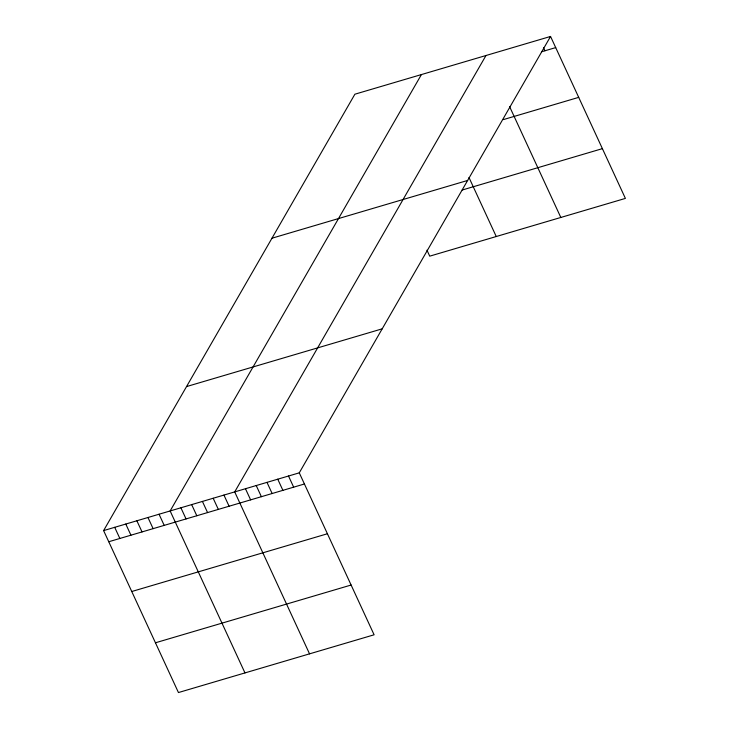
<?xml version="1.0" encoding="UTF-8"?>
<svg xmlns="http://www.w3.org/2000/svg" width="729" height="729" viewBox="0 0 729 729"><rect width="100%" height="100%" fill="white"/><g stroke="black" fill="none" stroke-linecap="round" stroke-linejoin="round"><path stroke-width="1.09" d="M550.55 36.45L299.273 472.839L374.105 634.795L178.45 692.55L103.609 530.594L354.895 94.205L550.55 36.45L625.391 198.406L429.727 256.161L426.966 250.184M421.417 74.568L170.139 510.956L244.971 672.913M485.988 55.504L234.702 491.902L309.543 653.858M541.711 51.732L555.708 47.604M503.374 119.602L578.698 97.367M271.972 238.21L467.626 180.455M462.168 190.032L602.391 148.643M186.533 386.58L382.196 328.834M103.609 530.594L299.273 472.839M108.767 541.738L304.421 483.992M131.758 591.511L327.421 533.756M155.45 642.787L351.114 585.032M543.533 47.731L544.946 50.775M509.535 106.47L560.82 217.47M468.993 177.53L496.249 236.524M288.511 476.019L293.659 487.163M277.749 479.19L282.898 490.344M266.987 482.37L272.136 493.515M256.225 485.541L261.383 496.695M245.463 488.722L250.621 499.875M223.94 495.073L229.097 506.227M213.178 498.253L218.335 509.398M202.416 501.424L207.574 512.578M191.663 504.605L196.812 515.758M180.901 507.776L186.05 518.93M159.05 514.227L164.198 525.381M147.96 517.499L153.117 528.653M136.879 520.77L142.027 531.924M125.789 524.051L130.938 535.195M114.699 527.322L119.857 538.467"/></g></svg>
